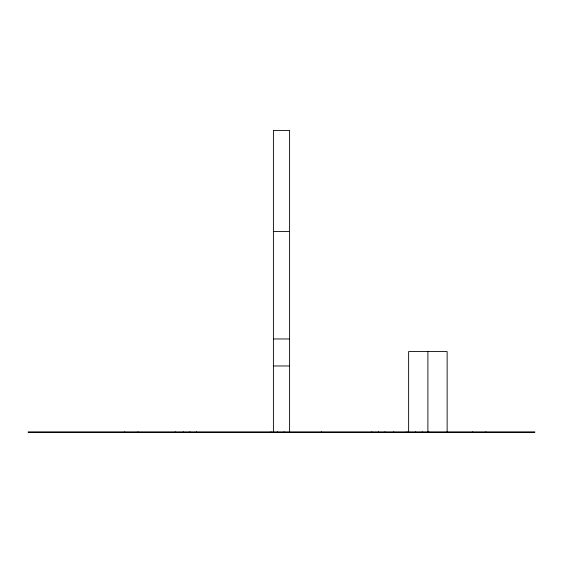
<?xml version="1.0" encoding="UTF-8"?>
<svg xmlns="http://www.w3.org/2000/svg" width="563" height="563" viewBox="0 0 563 563"><rect width="100%" height="100%" fill="white"/><g stroke="black" fill="none" stroke-linecap="round" stroke-linejoin="round"><path stroke-width="0.84" d="M273.4 231.456L289.6 231.456M273.4 338.968L289.6 338.968M273.4 365.971L289.6 365.971M28.15 431.87L534.85 431.87M28.15 432.588L534.85 432.588M485.834 431.87L485.834 432.588M472.674 431.87L472.674 432.588M447.135 432.588L447.135 351.572L408.632 351.572L408.632 432.588M428.823 431.87L428.823 432.588M427.887 351.572L427.887 432.588M422.25 431.87L422.25 432.588M415.67 431.87L415.67 432.588M406.901 431.87L406.901 432.588M393.748 431.87L393.748 432.588M384.972 431.87L384.972 432.588M378.399 431.87L378.399 432.588M371.819 431.87L371.819 432.588M321.396 431.87L321.396 432.588M289.6 432.588L289.6 130.412L273.4 130.412L273.4 432.588M284.118 431.87L284.118 432.588M277.545 431.87L277.545 432.588M270.965 431.87L270.965 432.588M196.417 431.87L196.417 432.588M189.844 431.87L189.844 432.588M183.264 431.87L183.264 432.588M175.227 431.87L175.227 432.588M137.949 431.87L137.949 432.588M124.796 431.87L124.796 432.588"/></g></svg>
